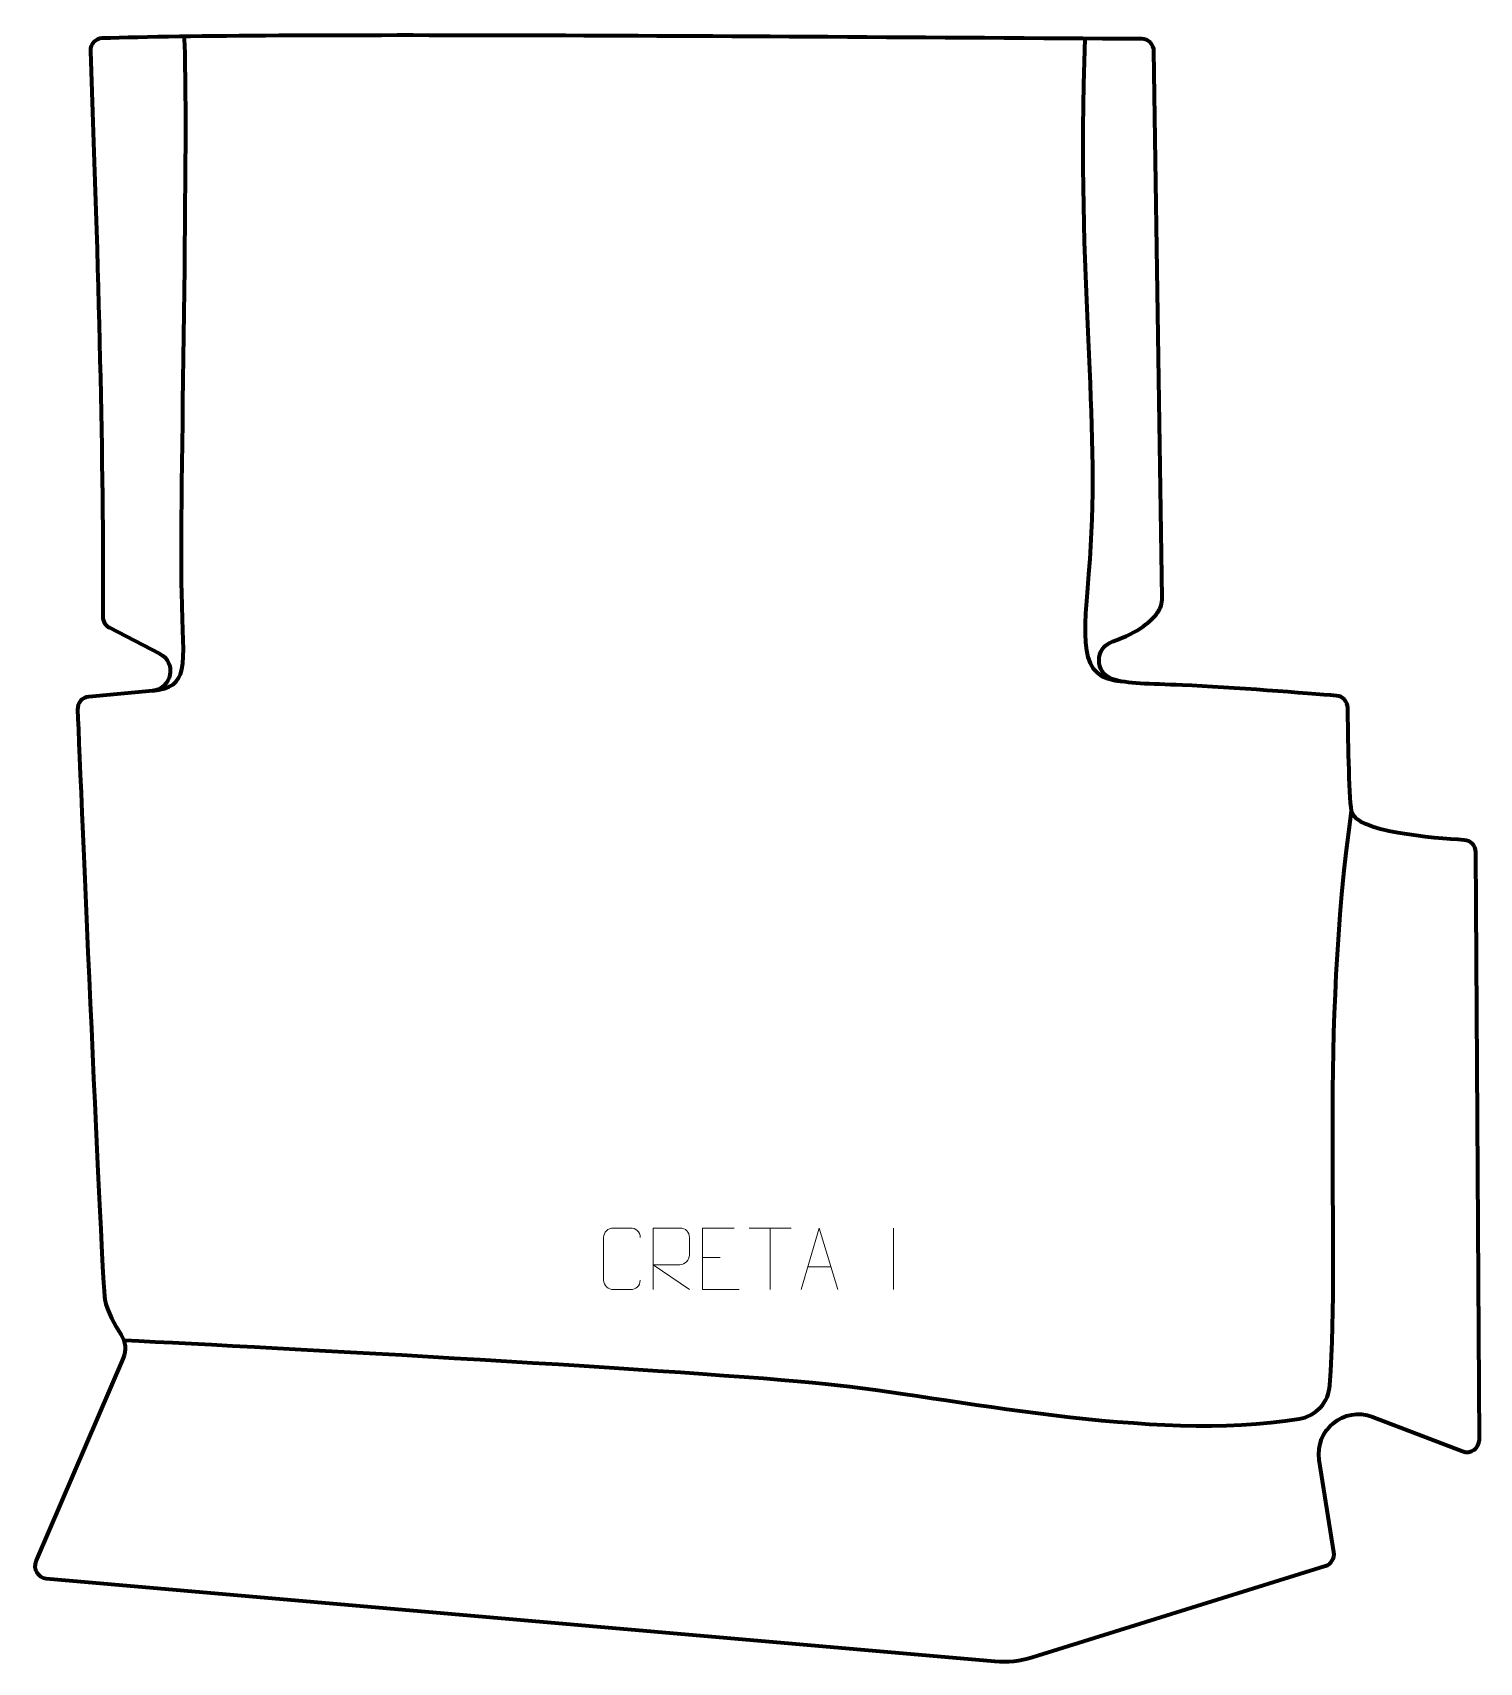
# Model space of a CAD drawing. Header units: millimetres. Extents: x -293 to 293, y -330 to 331.
import ezdxf

# ---------------------------------------------------------------- set-up
doc = ezdxf.new("R2010")
doc.units = ezdxf.units.MM
doc.header["$MEASUREMENT"] = 0
for name, color, linetype in [('layer 1', 7, 'Continuous'), ('layer 2', 7, 'Continuous'), ('layer 3', 7, 'Continuous')]:
    doc.layers.add(name, color=color, linetype=linetype)

msp = doc.modelspace()

# ---------------------------------------------------------------- linework, layer by layer
at = {"layer": 'layer 1', "color": 250, "lineweight": 9}
for points, knots in [([(-47.3186, -174.9157), (-47.4584, -177.2391), (-49.1356, -178.7187), (-51.2833, -178.7295), (-51.2833, -178.7295), (-53.6152, -178.7291), (-55.9471, -178.7291), (-58.2786, -178.7295), (-58.2786, -178.7295), (-60.2036, -178.8349), (-62.1757, -176.9504), (-62.1645, -174.9331), (-62.1645, -174.9331), (-62.1641, -169.163), (-62.1641, -163.3933), (-62.1645, -157.624), (-62.1645, -157.624), (-62.1603, -155.4859), (-60.4136, -153.7667), (-58.2612, -153.7802), (-58.2612, -153.7802), (-55.9355, -153.7802), (-53.6094, -153.7802), (-51.2833, -153.7802), (-51.2833, -153.7802), (-49.3367, -153.7447), (-47.3453, -155.2362), (-47.3186, -157.6738)], [0, 0, 0, 0, 0.125, 0.125, 0.125, 0.125, 0.25, 0.25, 0.25, 0.25, 0.375, 0.375, 0.375, 0.375, 0.5, 0.5, 0.5, 0.5, 0.625, 0.625, 0.625, 0.625, 0.75, 0.75, 0.75, 0.75, 1, 1, 1, 1]), ([(-42.0736, -178.7334), (-42.0736, -178.7334), (-42.0736, -153.7799), (-42.0736, -153.7799), (-42.0736, -153.7799), (-38.4788, -153.7799), (-34.8833, -153.7799), (-31.2881, -153.7799), (-31.2881, -153.7799), (-28.9628, -153.8176), (-27.4055, -155.3076), (-27.4096, -157.674), (-27.4096, -157.674), (-27.41, -159.7095), (-27.41, -162.7689), (-27.4096, -164.8049), (-27.4096, -164.8049), (-27.4161, -166.6804), (-29.2284, -168.6222), (-31.2379, -168.6413), (-31.2379, -168.6413), (-31.2379, -168.6413), (-42.0736, -168.6413), (-42.0736, -168.6413), (-42.0736, -168.6413), (-42.0736, -168.6413), (-27.4189, -178.7334), (-27.4189, -178.7334)], [0, 0, 0, 0, 0.125, 0.125, 0.125, 0.125, 0.25, 0.25, 0.25, 0.25, 0.375, 0.375, 0.375, 0.375, 0.5, 0.5, 0.5, 0.5, 0.625, 0.625, 0.625, 0.625, 0.75, 0.75, 0.75, 0.75, 1, 1, 1, 1]), ([(-9.3005, -153.7799), (-9.3005, -153.7799), (-22.1744, -153.7799), (-22.1744, -153.7799), (-22.1744, -153.7799), (-22.1744, -153.7799), (-22.1744, -178.7335), (-22.1744, -178.7335), (-22.1744, -178.7335), (-22.1744, -178.7335), (-7.3086, -178.7335), (-7.3086, -178.7335)], [0, 0, 0, 0, 0.25, 0.25, 0.25, 0.25, 0.5, 0.5, 0.5, 0.5, 1, 1, 1, 1]), ([(17.788, -178.7334), (17.788, -178.7334), (25.159, -153.7799), (25.159, -153.7799), (25.159, -153.7799), (25.159, -153.7799), (32.7289, -178.7334), (32.7289, -178.7334)], [0, 0, 0, 0, 0.33333333, 0.33333333, 0.33333333, 0.33333333, 1, 1, 1, 1])]:
    msp.add_open_spline(points, degree=3, knots=knots, dxfattribs=at)
for points in [[(-3.2351, -153.8034), (-3.2351, -153.8034), (13.7521, -153.8034), (13.7521, -153.8034)], [(5.2587, -178.7334), (5.2587, -178.7334), (5.2587, -153.7799), (5.2587, -153.7799)], [(55.2585, -153.7696), (55.2585, -153.7696), (55.2585, -178.7437), (55.2585, -178.7437)], [(-22.1744, -165.6596), (-22.1744, -165.6596), (-15.0063, -165.6596), (-15.0063, -165.6596)], [(20.5106, -169.484), (20.5106, -169.484), (30.0063, -169.484), (30.0063, -169.484)]]:
    msp.add_open_spline(points, degree=3, dxfattribs=at)
at = {"layer": 'layer 2', "color": 230, "lineweight": 200}
msp.add_open_spline([(-292.0846, -288.7483), (-292.0846, -288.7483), (-256.7449, -206.4374), (-256.7449, -206.4374), (-256.7449, -206.4374), (-255.4182, -203.3473), (-255.7254, -199.7962), (-257.5785, -196.9898), (-257.5785, -196.9898), (-260.0619, -193.2285), (-263.2899, -187.6171), (-264.1362, -182.7794), (-264.1362, -182.7794), (-265.4418, -175.3178), (-273.8133, 22.9451), (-275.2155, 56.3152), (-275.2155, 56.3152), (-275.327, 58.9759), (-273.3346, 61.2557), (-270.6835, 61.5036), (-270.6835, 61.5036), (-270.6835, 61.5036), (-244.9176, 63.909), (-244.9176, 63.909), (-244.9176, 63.909), (-236.9582, 64.6518), (-234.8845, 75.3195), (-241.9865, 78.99), (-241.9865, 78.99), (-241.9865, 78.99), (-262.3194, 89.4981), (-262.3194, 89.4981), (-262.3194, 89.4981), (-263.9904, 90.3616), (-265.0361, 92.0885), (-265.0239, 93.9697), (-265.0239, 93.9697), (-264.6283, 154.6573), (-266.7183, 234.2835), (-270.0431, 323.0626), (-270.0431, 323.0626), (-270.1464, 325.8317), (-267.9813, 328.1578), (-265.2119, 328.25), (-265.2119, 328.25), (-195.3815, 330.5695), (-12.8299, 329.0363), (155.764, 327.9803), (155.764, 327.9803), (158.4858, 327.9631), (160.6916, 325.7736), (160.7322, 323.0521), (160.7322, 323.0521), (160.7322, 323.0521), (164.0175, 101.4991), (164.0175, 101.4991), (164.0175, 101.4991), (164.0491, 99.384), (163.4183, 97.3099), (162.1917, 95.5866), (162.1917, 95.5866), (159.9032, 92.3713), (154.8626, 87.6758), (143.8704, 83.8005), (143.8704, 83.8005), (136.6987, 81.2716), (136.6981, 71.1454), (143.8869, 68.6654), (143.8869, 68.6654), (149.9889, 66.5607), (158.5942, 66.7763), (172.2369, 66.1655), (172.2369, 66.1655), (192.263, 65.2699), (223.1059, 62.8257), (234.6353, 61.8843), (234.6353, 61.8843), (237.2112, 61.6741), (239.2011, 59.5372), (239.2254, 56.9528), (239.2254, 56.9528), (239.3222, 46.7093), (239.6627, 22.2), (240.7464, 15.1009), (240.7464, 15.1009), (242.028, 6.7016), (274.0917, 4.1134), (286.3354, 3.4304), (286.3354, 3.4304), (288.9734, 3.2828), (291.0397, 1.1082), (291.0556, -1.5343), (291.0556, -1.5343), (291.0556, -1.5343), (292.4935, -239.5441), (292.4935, -239.5441), (292.4935, -239.5441), (292.515, -243.0631), (288.9909, -245.5018), (285.7046, -244.2426), (285.7046, -244.2426), (285.7046, -244.2426), (249.2123, -230.259), (249.2123, -230.259), (249.2123, -230.259), (237.7137, -225.8523), (225.7571, -235.55), (227.6863, -247.7184), (227.6863, -247.7184), (227.6863, -247.7184), (233.6115, -285.1026), (233.6115, -285.1026), (233.6115, -285.1026), (234.0007, -287.5564), (232.5307, -289.924), (230.1588, -290.6638), (230.1588, -290.6638), (230.1588, -290.6638), (111.5603, -327.6496), (111.5603, -327.6496), (111.5603, -327.6496), (106.588, -329.2001), (101.3607, -329.7645), (96.1724, -329.3106), (96.1724, -329.3106), (96.1724, -329.3106), (-287.923, -295.7066), (-287.923, -295.7066), (-287.923, -295.7066), (-291.3178, -295.4096), (-293.4291, -291.8797), (-292.0846, -288.7483)], degree=3, knots=[0, 0, 0, 0, 0.02941176, 0.02941176, 0.02941176, 0.02941176, 0.05882353, 0.05882353, 0.05882353, 0.05882353, 0.08823529, 0.08823529, 0.08823529, 0.08823529, 0.11764706, 0.11764706, 0.11764706, 0.11764706, 0.14705882, 0.14705882, 0.14705882, 0.14705882, 0.17647059, 0.17647059, 0.17647059, 0.17647059, 0.20588235, 0.20588235, 0.20588235, 0.20588235, 0.23529412, 0.23529412, 0.23529412, 0.23529412, 0.26470588, 0.26470588, 0.26470588, 0.26470588, 0.29411765, 0.29411765, 0.29411765, 0.29411765, 0.32352941, 0.32352941, 0.32352941, 0.32352941, 0.35294118, 0.35294118, 0.35294118, 0.35294118, 0.38235294, 0.38235294, 0.38235294, 0.38235294, 0.41176471, 0.41176471, 0.41176471, 0.41176471, 0.44117647, 0.44117647, 0.44117647, 0.44117647, 0.47058824, 0.47058824, 0.47058824, 0.47058824, 0.5, 0.5, 0.5, 0.5, 0.52941176, 0.52941176, 0.52941176, 0.52941176, 0.55882353, 0.55882353, 0.55882353, 0.55882353, 0.58823529, 0.58823529, 0.58823529, 0.58823529, 0.61764706, 0.61764706, 0.61764706, 0.61764706, 0.64705882, 0.64705882, 0.64705882, 0.64705882, 0.67647059, 0.67647059, 0.67647059, 0.67647059, 0.70588235, 0.70588235, 0.70588235, 0.70588235, 0.73529412, 0.73529412, 0.73529412, 0.73529412, 0.76470588, 0.76470588, 0.76470588, 0.76470588, 0.79411765, 0.79411765, 0.79411765, 0.79411765, 0.82352941, 0.82352941, 0.82352941, 0.82352941, 0.85294118, 0.85294118, 0.85294118, 0.85294118, 0.88235294, 0.88235294, 0.88235294, 0.88235294, 0.91176471, 0.91176471, 0.91176471, 0.91176471, 0.94117647, 0.94117647, 0.94117647, 0.94117647, 1, 1, 1, 1], dxfattribs=at)
at = {"layer": 'layer 3', "color": 142, "lineweight": 200}
for points, knots in [([(-244.9175, 63.909), (-229.7636, 65.8018), (-232.2193, 72.0159), (-233.031, 103.8831), (-233.031, 103.8831), (-233.8427, 135.7502), (-229.9753, 298.4095), (-232.0184, 328.9764)], [0, 0, 0, 0, 0.33333333, 0.33333333, 0.33333333, 0.33333333, 1, 1, 1, 1]), ([(132.6925, 328.1268), (129.2607, 226.5685), (139.0513, 175.0299), (134.6889, 117.2748), (134.6889, 117.2748), (132.1105, 83.1361), (129.1905, 69.262), (148.1912, 67.5996)], [0, 0, 0, 0, 0.33333333, 0.33333333, 0.33333333, 0.33333333, 1, 1, 1, 1]), ([(-256.2693, -199.2527), (-196.5236, -202.0802), (-26.2403, -211.3733), (27.6707, -216.8899), (27.6707, -216.8899), (78.2404, -222.0646), (159.905, -240.8689), (219.5143, -231.1205), (219.5143, -231.1205), (226.3501, -230.0028), (231.5154, -224.2986), (231.9911, -217.3883), (231.9911, -217.3883), (236.1701, -156.6766), (227.9108, -75.7371), (240.7465, 15.101)], [0, 0, 0, 0, 0.2, 0.2, 0.2, 0.2, 0.4, 0.4, 0.4, 0.4, 0.6, 0.6, 0.6, 0.6, 1, 1, 1, 1])]:
    msp.add_open_spline(points, degree=3, knots=knots, dxfattribs=at)

doc.saveas('drawing.dxf')
